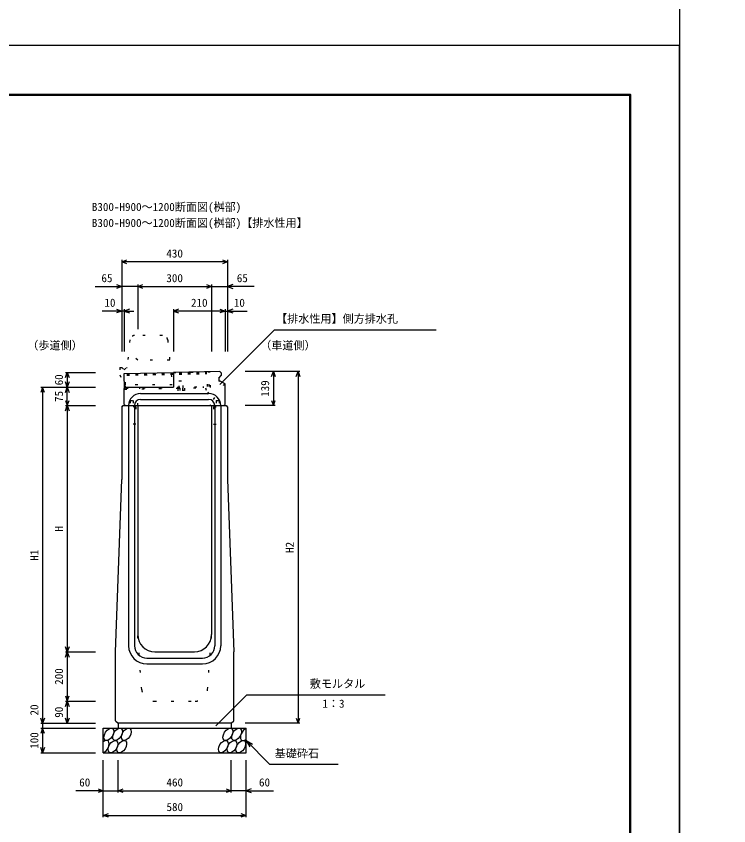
# Model space of a CAD drawing. Units: millimetres, scale not verified. Extents: x -12600 to 12600, y -5940 to 5940.
# Drawn here: x -6893 to -4000, y -3169 to 119 of the extents above; entities that cross this region are included whole.
import ezdxf
from ezdxf.enums import TextEntityAlignment as Align

# ---------------------------------------------------------------- set-up
doc = ezdxf.new("R2010")
doc.units = ezdxf.units.MM
doc.header["$LTSCALE"] = 40
doc.linetypes.add('DOTTED', pattern=[1.75, 0.25, -1.5])
for name, color, linetype, lineweight in [('0-0_DIM', 7, 'Continuous', 25), ('0-1_Defpoints', 5, 'Continuous', 25), ('0-2_HATCH', 6, 'DOTTED', 25), ('0-5_OUTLINE', 3, 'Continuous', 25), ('0-6_OUTLINE2', 4, 'DOTTED', 25), ('0-7_TXT', 7, 'Continuous', 25), ('0-8_WAKU', 3, 'Continuous', 25)]:
    doc.layers.add(name, color=color, linetype=linetype, lineweight=lineweight)
doc.styles.add('ＭＳ ゴシック', font='')
doc.styles.get('ＭＳ ゴシック').set_extended_font_data('MS Gothic')

msp = doc.modelspace()

# ---------------------------------------------------------------- linework, layer by layer
at = {"layer": '0-0_DIM'}
for p, q in [((-6465, -871.3), (-6465, -1242.94)), ((-6035, -878.8), (-6465, -878.8)), ((-6035, -871.3), (-6035, -1242.94)), ((-6573.38, -978.8), (-6465, -978.8)), ((-6400, -978.8), (-6465, -978.8)), ((-6400, -971.3), (-6400, -1152.94)), ((-6400, -978.8), (-6100, -978.8)), ((-6100, -971.3), (-6100, -1242.94)), ((-6100, -978.8), (-6035, -978.8)), ((-5926.62, -978.8), (-6035, -978.8)), ((-6465, -1078.8), (-6544.84, -1078.8)), ((-6455, -1078.8), (-6465, -1078.8)), ((-6455, -1071.3), (-6455, -1242.94)), ((-6455, -1078.8), (-6415.08, -1078.8)), ((-6255, -1071.3), (-6255, -1242.94)), ((-6045, -1078.8), (-6255, -1078.8)), ((-6045, -1071.3), (-6045, -1242.94)), ((-6045, -1078.8), (-6035, -1078.8)), ((-6035, -1078.8), (-5955.16, -1078.8)), ((-6066.54, -1377.09), (-5844.4, -1154.95)), ((-5844.4, -1154.95), (-5188.5, -1154.95)), ((-6693.5, -1327.94), (-6571, -1327.94)), ((-6686, -1327.94), (-6686, -1387.94)), ((-5741.5, -1323.94), (-5964, -1323.94)), ((-5849, -1323.94), (-5849, -1462.94)), ((-5749, -1323.94), (-5749, -2752.94)), ((-6793.5, -1387.94), (-6571, -1387.94)), ((-6786, -1387.94), (-6786, -2752.94)), ((-6686, -1462.94), (-6686, -1387.94)), ((-6693.5, -1462.94), (-6571, -1462.94)), ((-6686, -1462.94), (-6686, -2462.94)), ((-5841.5, -1462.94), (-5964, -1462.94)), ((-6693.5, -2462.94), (-6571, -2462.94)), ((-6686, -2462.94), (-6686, -2662.94)), ((-6693.5, -2662.94), (-6571, -2662.94)), ((-6686, -2662.94), (-6686, -2752.94)), ((-6082.89, -2763.75), (-5956.66, -2637.52)), ((-5956.66, -2637.52), (-5395.19, -2637.52)), ((-6793.5, -2752.94), (-6571, -2752.94)), ((-6786, -2752.94), (-6786, -2772.94)), ((-5741.5, -2752.94), (-5964, -2752.94)), ((-6793.5, -2772.94), (-6571, -2772.94)), ((-6786, -2772.94), (-6786, -2872.94)), ((-5960, -2822.94), (-5864.24, -2918.7)), ((-5960, -2822.94), (-5934.02, -2837.94)), ((-5960, -2822.94), (-5945, -2848.92)), ((-6793.5, -2872.94), (-6571, -2872.94)), ((-6540, -3134.31), (-6540, -2902.94)), ((-6480, -3034.31), (-6480, -2902.94)), ((-6020, -3034.31), (-6020, -2902.94)), ((-5960, -3134.31), (-5960, -2902.94)), ((-5864.24, -2918.7), (-5586.69, -2918.7)), ((-6540, -3026.81), (-6651.79, -3026.81)), ((-6540, -3026.81), (-6480, -3026.81)), ((-6480, -3026.81), (-6020, -3026.81)), ((-5960, -3026.81), (-6020, -3026.81)), ((-5960, -3026.81), (-5848.21, -3026.81)), ((-6540, -3126.81), (-5960, -3126.81))]:
    msp.add_line(p, q, dxfattribs=at)
for points in [[(-6443.86, -886.5), (-6465, -878.8), (-6443.86, -871.11)], [(-6056.14, -871.11), (-6035, -878.8), (-6056.14, -886.5)], [(-6486.14, -971.11), (-6465, -978.8), (-6486.14, -986.5)], [(-6378.86, -986.5), (-6400, -978.8), (-6378.86, -971.11)], [(-6121.14, -971.11), (-6100, -978.8), (-6121.14, -986.5)], [(-6013.86, -971.11), (-6035, -978.8), (-6013.86, -986.5)], [(-6486.14, -1071.11), (-6465, -1078.8), (-6486.14, -1086.5)], [(-6433.86, -1071.11), (-6455, -1078.8), (-6433.86, -1086.5)], [(-6233.86, -1071.11), (-6255, -1078.8), (-6233.86, -1086.5)], [(-6066.14, -1071.11), (-6045, -1078.8), (-6066.14, -1086.5)], [(-6013.86, -1071.11), (-6035, -1078.8), (-6013.86, -1086.5)], [(-6693.7, -1349.09), (-6686, -1327.94), (-6678.3, -1349.09)], [(-5856.7, -1345.09), (-5849, -1323.94), (-5841.3, -1345.09)], [(-5756.7, -1345.09), (-5749, -1323.94), (-5741.3, -1345.09)], [(-6678.3, -1366.8), (-6686, -1387.94), (-6693.7, -1366.8)], [(-6778.3, -1409.09), (-6786, -1387.94), (-6793.7, -1409.09)], [(-6693.7, -1409.09), (-6686, -1387.94), (-6678.3, -1409.09)], [(-6693.7, -1441.8), (-6686, -1462.94), (-6678.3, -1441.8)], [(-5856.7, -1441.8), (-5849, -1462.94), (-5841.3, -1441.8)], [(-6693.7, -1484.09), (-6686, -1462.94), (-6678.3, -1484.09)], [(-6678.3, -2441.8), (-6686, -2462.94), (-6693.7, -2441.8)], [(-6693.7, -2484.09), (-6686, -2462.94), (-6678.3, -2484.09)], [(-6693.7, -2641.8), (-6686, -2662.94), (-6678.3, -2641.8)], [(-6693.7, -2684.09), (-6686, -2662.94), (-6678.3, -2684.09)], [(-6778.3, -2731.8), (-6786, -2752.94), (-6793.7, -2731.8)], [(-6678.3, -2731.8), (-6686, -2752.94), (-6693.7, -2731.8)], [(-5756.7, -2731.8), (-5749, -2752.94), (-5741.3, -2731.8)], [(-6778.3, -2794.09), (-6786, -2772.94), (-6793.7, -2794.09)], [(-6778.3, -2851.8), (-6786, -2872.94), (-6793.7, -2851.8)], [(-6561.14, -3019.11), (-6540, -3026.81), (-6561.14, -3034.5)], [(-6458.86, -3034.5), (-6480, -3026.81), (-6458.86, -3019.11)], [(-6041.14, -3019.11), (-6020, -3026.81), (-6041.14, -3034.5)], [(-5938.86, -3019.11), (-5960, -3026.81), (-5938.86, -3034.5)], [(-6518.86, -3134.5), (-6540, -3126.81), (-6518.86, -3119.11)], [(-5981.14, -3119.11), (-5960, -3126.81), (-5981.14, -3134.5)]]:
    msp.add_lwpolyline(points, dxfattribs=at)
at = {"layer": '0-1_Defpoints'}
for points in [[(-4200, -5940), (12600, -5940), (12600, 5940), (-4200, 5940)], [(-12600, -5940), (-4200, -5940), (-4200, 0), (-12600, 0)]]:
    msp.add_lwpolyline(points, close=True, dxfattribs=at)
at = {"layer": '0-2_HATCH', "linetype": 'Continuous'}
for p, q in [((-6455, -1331.75), (-6255, -1327.94)), ((-6453.77, -1396.24), (-6455, -1331.75))]:
    msp.add_line(p, q, dxfattribs=at)
at = {"layer": '0-2_HATCH'}
for p, q in [((-6449.36, -1391.66), (-6450.5, -1331.67)), ((-6442.7, -1331.52), (-6441.56, -1391.51)), ((-6439.2, -1331.45), (-6438.06, -1391.44)), ((-6435.7, -1331.38), (-6434.56, -1391.37)), ((-6407.41, -1330.84), (-6406.26, -1390.83)), ((-6403.91, -1330.78), (-6402.76, -1390.77)), ((-6400.41, -1330.71), (-6399.26, -1390.7)), ((-6372.11, -1330.17), (-6370.97, -1390.16)), ((-6368.61, -1330.11), (-6367.47, -1390.09)), ((-6365.11, -1330.04), (-6363.97, -1390.03)), ((-6336.82, -1329.5), (-6335.68, -1389.49)), ((-6333.32, -1329.43), (-6332.18, -1389.42)), ((-6329.82, -1329.37), (-6328.68, -1389.36)), ((-6301.53, -1328.83), (-6300.38, -1388.82)), ((-6298.03, -1328.76), (-6296.88, -1388.75)), ((-6294.53, -1328.7), (-6293.38, -1388.68)), ((-6265.83, -1328.15), (-6264.69, -1388.14)), ((-6262.73, -1328.09), (-6261.59, -1388.08)), ((-6258.83, -1328.02), (-6257.69, -1388)), ((-6255, -1327.94), (-6106.06, -1325.11)), ((-6230.94, -1327.48), (-6229.8, -1387.47)), ((-6227.44, -1327.42), (-6226.21, -1391.91)), ((-6223.94, -1327.35), (-6222.8, -1387.34)), ((-6195.64, -1326.81), (-6194.5, -1386.8)), ((-6192.15, -1326.75), (-6191, -1386.73)), ((-6188.65, -1326.68), (-6187.5, -1386.67)), ((-6159.95, -1326.13), (-6158.81, -1386.12)), ((-6156.85, -1326.07), (-6155.62, -1390.56)), ((-6152.95, -1326), (-6151.81, -1385.99)), ((-6125.06, -1325.47), (-6123.91, -1385.46)), ((-6121.56, -1325.4), (-6120.42, -1385.39)), ((-6116.92, -1385.32), (-6118.06, -1325.33)), ((-6109.42, -1385.18), (-6110.56, -1325.19)), ((-6104.83, -1389.59), (-6106.06, -1325.11)), ((-6232.38, -1362.02), (-6216.39, -1361.71)), ((-6231.81, -1392.01), (-6232.38, -1362.02)), ((-6215.82, -1391.71), (-6216.39, -1361.71)), ((-6453.77, -1396.24), (-6104.83, -1389.59)), ((-6449.36, -1391.66), (-6109.42, -1385.18)), ((-6393.04, -1390.58), (-6392.95, -1395.08)), ((-6237.68, -1392.12), (-6209.99, -1391.6)), ((-6237.68, -1392.12), (-6237.49, -1402.12)), ((-6209.8, -1401.6), (-6237.49, -1402.12)), ((-6229.3, -1391.97), (-6229.11, -1401.96)), ((-6218.33, -1391.76), (-6218.14, -1401.75)), ((-6209.99, -1391.6), (-6209.8, -1401.6)), ((-6134.41, -1385.66), (-6134.33, -1390.16))]:
    msp.add_line(p, q, dxfattribs=at)
at = {"layer": '0-2_HATCH', "linetype": 'Continuous'}
for centre in [(-6517.11, -2797.94), (-6481.63, -2797.94), (-6446.16, -2797.94), (-6033.95, -2797.94), (-5998.48, -2797.94), (-6500.23, -2847.94), (-6464.75, -2847.94), (-6052.55, -2847.94), (-6017.07, -2847.94), (-5981.59, -2847.94)]:
    msp.add_ellipse(centre, major_axis=(14.54, 23.54), ratio=0.5792, dxfattribs=at)
for centre, start_param, end_param in [((-5963, -2797.94), 0.6666252, 4.1103269), ((-6535.7, -2847.94), 3.7419964, 7.318141)]:
    msp.add_ellipse(centre, major_axis=(14.54, 23.54), ratio=0.5792, start_param=start_param, end_param=end_param, dxfattribs=at)
at = {"layer": '0-5_OUTLINE', "linetype": 'DOTTED'}
for p, q in [((-6299.54, -1177.99), (-6413.34, -1177.99)), ((-6431.81, -1195.99), (-6443, -1307.94)), ((-6278.2, -1195.95), (-6260, -1377.94)), ((-6473, -1307.94), (-6473, -1337.94)), ((-6473, -1307.94), (-6465, -1307.94)), ((-6465, -1307.94), (-6455, -1317.94)), ((-6473, -1337.94), (-6450, -1377.94)), ((-6260, -1377.94), (-6450, -1377.94))]:
    msp.add_line(p, q, dxfattribs=at)
at = {"layer": '0-5_OUTLINE'}
for p, q in [((-6066, -1324.34), (-6255, -1327.94)), ((-6255, -1327.94), (-6255, -1387.94)), ((-6070, -1350.94), (-6061, -1340.94)), ((-6066, -1324.34), (-6061, -1329.25)), ((-6061, -1329.25), (-6061, -1340.94)), ((-6070, -1350.94), (-6070, -1360.94)), ((-6045, -1373.94), (-6070, -1360.94)), ((-6045, -1457.94), (-6045, -1373.94)), ((-6455, -1392.94), (-6450, -1387.94)), ((-6455, -1457.94), (-6455, -1392.94)), ((-6450, -1387.94), (-6255, -1387.94)), ((-6465, -1468.94), (-6459, -1462.94)), ((-6465, -1468.94), (-6465, -1762.94)), ((-6459, -1462.94), (-6041, -1462.94)), ((-6455, -1457.94), (-6450, -1462.94)), ((-6400, -1462.94), (-6400, -2392.94)), ((-6100, -1462.94), (-6100, -2392.94)), ((-6050, -1462.94), (-6045, -1457.94)), ((-6041, -1462.94), (-6035, -1468.94)), ((-6035, -1468.94), (-6035, -1762.94)), ((-6490, -2462.94), (-6465, -1762.94)), ((-6035, -1762.94), (-6010, -2462.94)), ((-6490, -2742.94), (-6490, -2462.94)), ((-6330, -2462.94), (-6170, -2462.94)), ((-6490, -2742.94), (-6480, -2752.94)), ((-6020, -2752.94), (-6480, -2752.94)), ((-6480, -2752.94), (-6480, -2772.94)), ((-6020, -2752.94), (-6020, -2772.94)), ((-6540, -2772.94), (-5960, -2772.94)), ((-6540, -2872.94), (-6540, -2772.94)), ((-5960, -2872.94), (-5960, -2772.94)), ((-6540, -2872.94), (-5960, -2872.94))]:
    msp.add_line(p, q, dxfattribs=at)
at = {"layer": '0-5_OUTLINE', "linetype": 'DOTTED'}
msp.add_lwpolyline([(-6455, -1317.94), (-6445, -1307.94), (-6443, -1307.94)], dxfattribs=at)
at = {"layer": '0-5_OUTLINE'}
msp.add_lwpolyline([(-6020, -2752.94), (-6010, -2742.94), (-6010, -2462.94)], dxfattribs=at)
at = {"layer": '0-5_OUTLINE', "linetype": 'DOTTED'}
for centre, start, end in [((-6411.9, -1197.94), 94.13229, 174.40835), ((-6298.1, -1197.94), 4.08463, 93.6009)]:
    msp.add_arc(centre, 20, start, end, dxfattribs=at)
at = {"layer": '0-5_OUTLINE'}
for centre, start, end in [((-6330, -2392.94), 180, 270), ((-6170, -2392.94), 270, 0)]:
    msp.add_arc(centre, 70, start, end, dxfattribs=at)
at = {"layer": '0-6_OUTLINE2'}
for p, q in [((-6450, -1377.94), (-6443, -1307.94)), ((-6117.38, -1416.2), (-6068.37, -1361.79)), ((-6046.63, -1373.09), (-6107.07, -1455.13)), ((-6400, -1462.94), (-6393.28, -1395.09)), ((-6124.33, -1389.97), (-6105, -1462.94)), ((-6431, -1442.44), (-6419, -1442.44)), ((-6431, -1442.44), (-6431, -1467.44)), ((-6419, -1442.44), (-6419, -1467.44)), ((-6081, -1442.44), (-6069, -1442.44)), ((-6081, -1442.44), (-6081, -1467.44)), ((-6069, -1442.44), (-6069, -1467.44)), ((-6408, -1467.44), (-6463.5, -1467.44)), ((-6408, -1467.44), (-6408, -1537.44)), ((-6092, -1467.44), (-6092, -1537.44)), ((-6092, -1467.44), (-6036.5, -1467.44)), ((-6408, -1537.44), (-6463.5, -1537.44)), ((-6092, -1537.44), (-6036.5, -1537.44)), ((-6383.43, -2616.64), (-6400, -2392.94)), ((-6116.57, -2616.64), (-6100, -2392.94)), ((-6333.57, -2662.94), (-6166.43, -2662.94))]:
    msp.add_line(p, q, dxfattribs=at)
at = {"layer": '0-6_OUTLINE2', "linetype": 'Continuous'}
for p, q in [((-6388, -1413.94), (-6112, -1413.94)), ((-6388, -1437.94), (-6112, -1437.94)), ((-6437, -1462.94), (-6437, -2437.94)), ((-6413, -1462.94), (-6413, -2437.94)), ((-6087, -1462.94), (-6087, -2437.94)), ((-6063, -1462.94), (-6063, -2437.94)), ((-6363, -2487.94), (-6137, -2487.94)), ((-6363, -2511.94), (-6137, -2511.94))]:
    msp.add_line(p, q, dxfattribs=at)
at = {"layer": '0-6_OUTLINE2'}
msp.add_lwpolyline([(-6270, -1277.94), (-6400, -1277.94), (-6437, -1247.94)], dxfattribs=at)
at = {"layer": '0-6_OUTLINE2', "linetype": 'Continuous'}
for centre, radius, start, end in [((-6388, -1462.94), 49, 90, 180), ((-6388, -1462.94), 25, 90, 180), ((-6112, -1462.94), 49, 0, 90), ((-6112, -1462.94), 25, 0, 90), ((-6363, -2437.94), 74, 180, 270), ((-6363, -2437.94), 50, 180, 270), ((-6137, -2437.94), 50, 270, 0), ((-6137, -2437.94), 74, 270, 0)]:
    msp.add_arc(centre, radius, start, end, dxfattribs=at)
at = {"layer": '0-6_OUTLINE2'}
for centre, start, end in [((-6333.57, -2612.94), 184.23639, 270), ((-6166.43, -2612.94), 270, 355.76361)]:
    msp.add_arc(centre, 50, start, end, dxfattribs=at)
at = {"layer": '0-8_WAKU', "lineweight": 50}
msp.add_lwpolyline([(-12400, -5740), (-4400, -5740), (-4400, -200), (-12400, -200)], close=True, dxfattribs=at)

# ---------------------------------------------------------------- texts
at = {"layer": '0-0_DIM', "style": 'ＭＳ ゴシック'}
for s, p in [('430', (-6283.75, -871.3)), ('65', (-6547.34, -971.3)), ('300', (-6283.75, -971.3)), ('65', (-5997.66, -971.3)), ('10', (-6535.21, -1071.3)), ('210', (-6183.75, -1071.3)), ('10', (-6009.79, -1071.3)), ('【排水性用】側方排水孔', (-5838.21, -1136.21)), ('（歩道側）', (-6848.39, -1244.65)), ('（車道側）', (-5902.57, -1244.65)), ('敷モルタル', (-5701.06, -2618.78)), ('1：3', (-5650.06, -2699.47)), ('基礎砕石', (-5843.68, -2901.53)), ('60', (-6637.5, -3019.31)), ('460', (-6283.22, -3019.31)), ('60', (-5907.5, -3019.31)), ('580', (-6283.22, -3119.31))]:
    msp.add_text(s, height=32.99, dxfattribs=at).set_placement(p, align=Align.BOTTOM_LEFT)
for s, p in [('60', (-6693.5, -1380.44)), ('139', (-5856.5, -1427.19)), ('75', (-6693.5, -1447.94)), ('H', (-6693.5, -1974.19)), ('H2', (-5756.5, -2060.94)), ('H1', (-6793.5, -2092.94)), ('200', (-6693.5, -2596.69)), ('20', (-6793.5, -2721.13)), ('90', (-6693.5, -2730.44)), ('100', (-6793.5, -2856.69))]:
    msp.add_text(s, height=32.99, rotation=90, dxfattribs=at).set_placement(p, align=Align.BOTTOM_LEFT)
at = {"layer": '0-7_TXT', "style": 'ＭＳ ゴシック'}
for s, p in [('B300-H900～1200断面図(桝部)', (-6586.24, -682.34)), ('B300-H900～1200断面図(桝部)【排水性用】', (-6586.24, -747.21))]:
    msp.add_text(s, height=32.99, dxfattribs=at).set_placement(p, align=Align.BOTTOM_LEFT)

doc.saveas('drawing.dxf')
